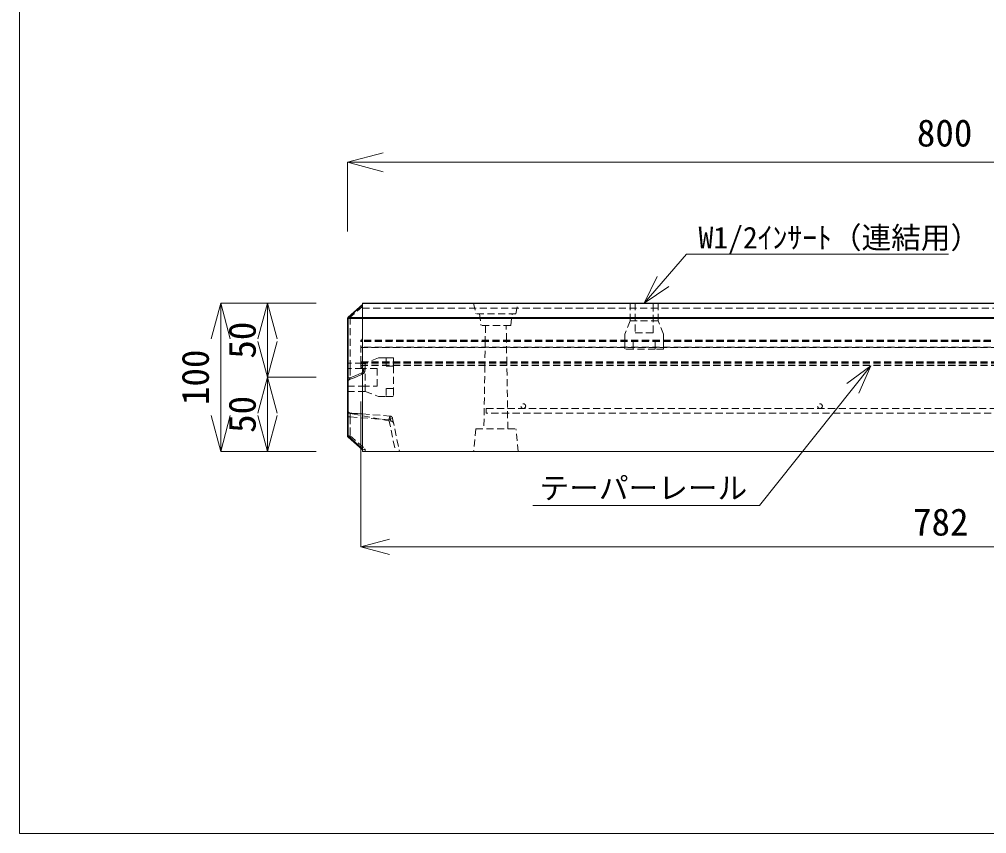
# Model space of a CAD drawing. Units: millimetres, scale not verified. Extents: x -872 to 776, y -679 to 473.
# Drawn here: x -872 to -220, y -679 to -130 of the extents above; entities that cross this region are included whole.
import ezdxf
from ezdxf.enums import TextEntityAlignment as Align

# ---------------------------------------------------------------- set-up
doc = ezdxf.new("R2010")
doc.units = ezdxf.units.MM
doc.header["$LTSCALE"] = 4
doc.linetypes.add('DASHED1', pattern=[1.8, 1.2, -0.6])
doc.layers.add('0-0', color=7, linetype='DASHED1', lineweight=9)
doc.styles.add('ＭＳ ゴシック', font='')
doc.styles.get('ＭＳ ゴシック').set_extended_font_data('MS Gothic')

msp = doc.modelspace()

# ---------------------------------------------------------------- linework, layer by layer
at = {"layer": '0-0', "linetype": 'Continuous'}
for p, q in [((-650.68, -226.184), (-626.531, -219.714)), ((-650.68, -226.184), (-626.531, -232.655)), ((-650.68, -226.184), (-650.68, -272.78)), ((-650.68, -226.184), (149.32, -226.184)), ((-422.087, -288.19), (-245.579, -288.19)), ((-450.68, -321.023), (-434.089, -309.854)), ((-736.15, -321.023), (-742.621, -345.171)), ((-736.15, -321.023), (-736.15, -421.023)), ((-736.15, -321.023), (-729.68, -345.171)), ((-736.15, -321.023), (-704.549, -321.023)), ((-704.549, -321.023), (-711.02, -345.171)), ((-704.549, -321.023), (-704.549, -371.023)), ((-704.549, -321.023), (-698.079, -345.171)), ((-704.549, -321.023), (-671.721, -321.023)), ((-640.68, -322.023), (-650.221, -330.61)), ((-650.089, -330.757), (-640.68, -322.288)), ((-640.68, -321.023), (-640.68, -321.316)), ((-640.68, -321.023), (139.32, -321.023)), ((-640.68, -321.316), (-640.68, -330.73)), ((139.32, -321.316), (-640.68, -321.316)), ((-650.68, -331.468), (-650.349, -331.468)), ((-650.68, -331.468), (-650.68, -410.577)), ((139.32, -331.437), (-650.679, -331.437)), ((-650.354, -330.73), (139.32, -330.73)), ((-650.349, -330.725), (-650.221, -330.61)), ((-650.221, -331.354), (-650.349, -331.468)), ((-650.349, -410.577), (-650.349, -331.468)), ((-650.221, -330.61), (-650.089, -330.757)), ((-650.221, -331.354), (-640.68, -331.354)), ((-640.68, -330.757), (-650.089, -330.757)), ((-640.68, -331.437), (-640.68, -330.73)), ((-640.68, -331.437), (-640.68, -421.023)), ((-704.549, -371.023), (-711.02, -346.875)), ((-704.549, -371.023), (-698.079, -346.875)), ((-640.371, -363.99), (-640.68, -363.81)), ((-297.893, -363.422), (-313.99, -375.292)), ((-704.549, -371.023), (-711.02, -395.171)), ((-704.549, -371.023), (-671.721, -371.023)), ((-704.549, -371.023), (-704.549, -421.023)), ((-704.549, -371.023), (-698.079, -395.171)), ((-641.68, -485.213), (-641.68, -387.331)), ((-736.15, -421.023), (-742.621, -396.875)), ((-736.15, -421.023), (-729.68, -396.875)), ((-704.549, -421.023), (-711.02, -396.875)), ((-704.549, -421.023), (-698.079, -396.875)), ((-650.68, -410.577), (-650.349, -410.577)), ((-640.68, -419.279), (-650.349, -410.577)), ((-650.349, -411.321), (-640.68, -420.023)), ((-736.15, -421.023), (-704.549, -421.023)), ((-704.549, -421.023), (-671.721, -421.023)), ((139.32, -421.023), (-640.68, -421.023)), ((-525.79, -457.503), (-372.986, -457.503)), ((-641.68, -485.213), (-622.361, -480.037)), ((-641.68, -485.213), (140.32, -485.213)), ((-641.68, -485.213), (-622.361, -490.389))]:
    msp.add_line(p, q, dxfattribs=at)
at = {"layer": '0-0'}
for p, q in [((-640.68, -323.294), (-648.845, -330.642)), ((-640.68, -324.513), (35.048, -324.513)), ((-565.68, -321.023), (-564.18, -328.223)), ((-537.18, -328.223), (-535.68, -321.023)), ((-460.18, -321.023), (-460.18, -333.023)), ((-460.18, -321.023), (-460.18, -333.023)), ((-456.68, -321.023), (-456.68, -341.023)), ((-444.68, -341.023), (-444.68, -321.023)), ((-441.18, -333.023), (-441.18, -321.023)), ((-441.18, -333.023), (-441.18, -321.023)), ((-537.18, -328.223), (-564.18, -328.223)), ((-561.68, -328.223), (-560.68, -336.223)), ((-540.68, -336.223), (-539.68, -328.223)), ((-540.68, -336.223), (-560.68, -336.223)), ((-460.18, -333.023), (-463.68, -341.932)), ((-460.18, -333.023), (-463.68, -341.932)), ((-460.18, -333.023), (-450.68, -333.023)), ((-441.18, -333.023), (-460.18, -333.023)), ((-441.18, -333.023), (-450.68, -333.023)), ((-437.68, -341.932), (-441.18, -333.023)), ((-437.68, -341.932), (-441.18, -333.023)), ((-463.68, -341.932), (-463.68, -347.023)), ((-444.68, -341.023), (-456.68, -341.023)), ((-640.68, -346.023), (-641.68, -346.023)), ((-640.68, -346.023), (-641.68, -346.023)), ((42.169, -346.023), (-641.68, -346.023)), ((42.169, -346.023), (-641.68, -346.023)), ((-640.68, -346.523), (-641.68, -346.523)), ((-640.68, -346.523), (-641.68, -346.523)), ((42.161, -346.523), (-641.68, -346.523)), ((42.161, -346.523), (-641.68, -346.523)), ((-640.68, -347.023), (-641.68, -347.023)), ((-640.68, -347.023), (-641.68, -347.023)), ((42.154, -347.023), (-641.68, -347.023)), ((42.154, -347.023), (-641.68, -347.023)), ((-640.68, -350.755), (-641.68, -350.755)), ((-640.68, -350.755), (-641.68, -350.755)), ((42.096, -350.755), (-641.68, -350.755)), ((42.096, -350.755), (-641.68, -350.755)), ((-641.68, -351.023), (-640.68, -351.023)), ((-641.68, -351.023), (42.092, -351.023)), ((-463.68, -347.023), (-463.68, -352.023)), ((-463.68, -347.023), (-463.68, -352.023)), ((-458.163, -352.023), (-463.68, -352.023)), ((-458.163, -352.023), (-458.163, -347.023)), ((-458.163, -352.023), (-458.163, -347.023)), ((-443.196, -347.023), (-443.196, -352.023)), ((-437.68, -352.023), (-443.196, -352.023)), ((-437.68, -352.023), (-437.68, -347.023)), ((-437.68, -352.023), (-437.68, -347.023)), ((-629.77, -358.023), (-638.68, -361.523)), ((-629.77, -358.023), (-638.68, -361.523)), ((-624.68, -358.023), (-624.68, -363.539)), ((-619.68, -358.023), (-624.68, -358.023)), ((-624.68, -358.023), (-624.68, -363.539)), ((-619.68, -358.023), (-624.68, -358.023)), ((-619.68, -358.023), (-619.68, -363.539)), ((-640.68, -361.523), (-650.68, -361.523)), ((-648.845, -361.523), (-650.68, -361.523)), ((-640.68, -365.023), (-650.68, -365.023)), ((-648.845, -365.023), (-648.845, -371.341)), ((-641.68, -360.715), (41.942, -360.715)), ((-641.68, -360.715), (41.942, -360.715)), ((-641.68, -360.983), (41.938, -360.983)), ((-640.68, -361.523), (-641.68, -361.523)), ((-641.68, -362.023), (-640.68, -362.023)), ((-641.68, -362.023), (41.922, -362.023)), ((-641.68, -363.023), (-640.68, -363.023)), ((-641.68, -363.023), (-640.68, -363.023)), ((-641.68, -363.023), (41.907, -363.023)), ((-641.68, -363.023), (41.907, -363.023)), ((-640.68, -363.81), (-641.68, -363.228)), ((-640.68, -363.81), (-641.68, -363.228)), ((-641.68, -364.337), (-640.792, -364.854)), ((-640.792, -364.854), (-641.68, -364.337)), ((-641.68, -364.337), (-640.792, -364.854)), ((-638.68, -361.523), (-640.68, -361.523)), ((-638.68, -361.523), (-640.68, -361.523)), ((-640.371, -363.99), (-640.68, -363.81)), ((-638.68, -361.523), (-638.68, -371.023)), ((-638.68, -361.523), (-638.68, -371.023)), ((-624.68, -363.539), (-619.68, -363.539)), ((-638.68, -380.523), (-638.68, -371.023)), ((-638.68, -380.523), (-638.68, -371.023)), ((-638.68, -380.523), (-629.77, -384.023)), ((-638.68, -380.523), (-629.77, -384.023)), ((-629.77, -384.023), (-624.68, -384.023)), ((-624.68, -378.506), (-624.68, -384.023)), ((-619.68, -378.506), (-624.68, -378.506)), ((-619.68, -378.506), (-624.68, -378.506)), ((-624.68, -378.506), (-624.68, -384.023)), ((-624.68, -384.023), (-619.68, -384.023)), ((-624.68, -384.023), (-619.68, -384.023)), ((-619.68, -378.506), (-619.68, -384.023)), ((-648.829, -395.162), (-640.68, -395.774)), ((-648.677, -395.173), (-648.829, -395.162)), ((-648.829, -395.162), (-648.784, -397.773)), ((-640.679, -395.774), (-648.696, -395.172)), ((-646.129, -395.894), (-645.778, -395.978)), ((-640.679, -395.773), (-622.074, -397.178)), ((-622.72, -399.734), (-622.074, -397.178)), ((-557.175, -392.023), (-557.175, -395.223)), ((-622.72, -399.734), (-648.784, -397.773)), ((-622.72, -399.734), (-620.665, -398.871)), ((-622.72, -399.734), (-618.337, -421.023)), ((-620.488, -398.173), (-620.527, -398.108)), ((-620.44, -398.261), (-620.462, -398.218)), ((-620.44, -398.261), (-620.44, -398.261)), ((-620.262, -398.769), (-615.68, -421.023)), ((-564.18, -405.823), (-565.68, -421.023)), ((-564.18, -405.823), (-537.18, -405.823)), ((-535.68, -421.023), (-537.18, -405.823)), ((-638.785, -419.391), (-638.785, -421.023))]:
    msp.add_line(p, q, dxfattribs=at)
at = {"layer": '0-0', "linetype": 'Continuous'}
msp.add_lwpolyline([(-871.901, -678.548), (776.099, -678.548), (776.099, 473.452), (-871.901, 473.452)], close=True, dxfattribs=at)
for points in [[(-422.087, -288.19), (-450.68, -321.023), (-441.896, -303.055)], [(-372.986, -457.503), (-297.893, -363.422), (-305.899, -381.75)]]:
    msp.add_lwpolyline(points, dxfattribs=at)
at = {"layer": '0-0'}
for points in [[(-650.68, -331.468), (-648.845, -330.642), (-648.845, -361.523), (-648.845, -365.023)], [(-557.68, -336.223), (-557.831, -346.023), (-558.078, -362.023), (-558.093, -363.023), (-558.754, -405.823)], [(-542.605, -405.823), (-543.266, -363.023), (-543.281, -362.023), (-543.528, -346.023), (-543.68, -336.223)], [(-437.68, -347.023), (-437.68, -342.147), (-437.68, -341.988), (-437.68, -341.932)], [(-437.68, -347.023), (-437.68, -342.078), (-437.68, -341.932)], [(-641.68, -364.337), (-641.68, -361.523), (-641.68, -346.023)], [(-443.196, -347.023), (-443.196, -352.023), (-458.163, -352.023), (-463.68, -352.023)], [(-437.68, -352.023), (-443.196, -352.023), (-458.163, -352.023)], [(-624.68, -358.023), (-629.555, -358.023), (-629.714, -358.023), (-629.77, -358.023)], [(-624.68, -358.023), (-629.624, -358.023), (-629.77, -358.023)], [(-619.68, -358.023), (-619.68, -363.539), (-619.68, -378.506), (-619.68, -384.023)], [(-641.68, -360.715), (-640.68, -360.715), (-636.623, -360.715)], [(-641.68, -360.715), (-640.68, -360.715), (-636.623, -360.715)], [(-641.68, -360.983), (-640.68, -360.983), (-637.305, -360.983)], [(-630.68, -377.023), (-630.68, -365.023), (-640.68, -365.023)], [(-624.68, -363.539), (-619.68, -363.539), (-619.68, -378.506)], [(-649.43, -372.644), (-645.18, -370.866), (-640.7, -368.992)], [(-641.004, -368.07), (-645.18, -369.817), (-648.824, -371.341)], [(-650.68, -377.023), (-640.68, -377.023), (-630.68, -377.023)], [(-650.68, -380.523), (-640.68, -380.523), (-638.68, -380.523)], [(-650.68, -380.523), (-640.68, -380.523), (-638.68, -380.523)], [(-629.77, -384.023), (-629.768, -384.023), (-624.68, -384.023)], [(-646.129, -395.894), (-648.85, -395.373), (-649.056, -395.334)], [(-622.074, -397.179), (-621.383, -400.533), (-647.65, -395.628)], [(-557.175, -392.023), (-232.175, -392.023), (92.825, -392.023)], [(92.825, -395.223), (-232.175, -395.223), (-557.175, -395.223)], [(-648.784, -397.773), (-648.784, -410.392), (-638.785, -419.391)], [(-648.784, -410.392), (-648.933, -410.412), (-649.19, -410.446), (-649.447, -410.481), (-649.705, -410.518), (-649.963, -410.557), (-650.221, -410.598), (-650.371, -410.623), (-650.378, -410.624), (-650.39, -410.626), (-650.401, -410.628), (-650.413, -410.629), (-650.424, -410.631), (-650.436, -410.632), (-650.442, -410.632), (-650.451, -410.632), (-650.467, -410.631), (-650.482, -410.63), (-650.498, -410.628), (-650.513, -410.626), (-650.529, -410.625), (-650.538, -410.624), (-650.549, -410.623), (-650.566, -410.622), (-650.583, -410.621), (-650.6, -410.619), (-650.617, -410.616), (-650.632, -410.611), (-650.641, -410.607), (-650.645, -410.604), (-650.651, -410.6), (-650.658, -410.596), (-650.664, -410.591), (-650.67, -410.586), (-650.676, -410.58), (-650.68, -410.577)], [(-648.784, -410.392), (-648.88, -410.457), (-649.046, -410.569), (-649.213, -410.68), (-649.381, -410.788), (-649.551, -410.893), (-649.723, -410.995), (-649.824, -411.052), (-649.872, -411.078), (-649.957, -411.123), (-650.042, -411.167), (-650.127, -411.211), (-650.213, -411.253), (-650.299, -411.296), (-650.349, -411.321)], [(-640.68, -420.023), (-640.674, -420.023), (-640.666, -420.022), (-640.657, -420.022), (-640.648, -420.022), (-640.64, -420.022), (-640.631, -420.022), (-640.626, -420.022), (-640.621, -420.022), (-640.612, -420.022), (-640.603, -420.022), (-640.595, -420.022), (-640.586, -420.022), (-640.578, -420.022), (-640.573, -420.022), (-640.562, -420.021), (-640.545, -420.02), (-640.528, -420.018), (-640.51, -420.015), (-640.493, -420.012), (-640.476, -420.008), (-640.466, -420.006), (-640.301, -419.968), (-640.022, -419.888), (-639.747, -419.795), (-639.476, -419.69), (-639.207, -419.577), (-638.94, -419.46), (-638.785, -419.391)]]:
    msp.add_lwpolyline(points, dxfattribs=at)
for centre in [(-532.175, -390.471), (-332.175, -390.491)]:
    msp.add_circle(centre, 1.6, dxfattribs=at)
at = {"layer": '0-0', "linetype": 'Continuous'}
for centre, start, end in [((-649.68, -331.468), 131.98721, 180), ((-649.68, -410.577), 180, 228.01279)]:
    msp.add_arc(centre, 1, start, end, dxfattribs=at)
at = {"layer": '0-0'}
for centre, radius, start, end in [((-641.68, -345.023), 1, 270, 360), ((-641.698, -366.409), 1.8, 55.53652, 59.77519), ((-641.698, -366.409), 1.8, 55.53652, 59.77519), ((-641.781, -366.409), 2.8, 293.16022, 59.77519), ((-641.698, -366.409), 1.8, 304.46348, 55.53652), ((-641.698, -366.409), 1.8, 292.70006, 304.46348), ((-641.781, -366.409), 2.8, 292.70006, 293.16022), ((-648.658, -374.489), 2, 112.70006, 180.01692), ((-621.527, -402.54), 2, 11.63475, 85.89703), ((-620.148, -400.804), 2, 93.02451, 104.96495)]:
    msp.add_arc(centre, radius, start, end, dxfattribs=at)
at = {"layer": '0-0', "linetype": 'Continuous'}
for centre, major_axis, ratio, start_param, end_param in [((-649.552, -331.354), (-0.669, 0.743), 0.556022, 0, 1.106813), ((-649.552, -331.354), (0, 1), 0.668965, 0.9316008, 1.5707963), ((-649.68, -410.577), (-0.669, -0.743), 0.556022, 5.1763723, 6.2831853), ((-649.68, -410.577), (-0.669, -0.743), 0.556022, 0.0076065, 0.0136224)]:
    msp.add_ellipse(centre, major_axis=major_axis, ratio=ratio, start_param=start_param, end_param=end_param, dxfattribs=at)
at = {"layer": '0-0'}
for centre, major_axis, ratio, start_param, end_param in [((-648.762, -330.642), (0.669, -0.743), 0.061543, 3.1415927, 4.6570565), ((-648.762, -330.642), (0.669, -0.743), 0.061538, 1.6261244, 3.1415927), ((-640.875, -364.854), (0.503, 0.864), 0.071489, 4.754014, 4.9852434), ((-640.875, -364.854), (0.503, 0.864), 0.071489, 4.754014, 4.9852434), ((-640.875, -364.854), (0.503, 0.864), 0.071489, 4.9852434, 6.2831853), ((-640.875, -364.854), (0.503, 0.864), 0.071489, 4.9852434, 6.2831853), ((-648.659, -371.341), (2, 0.001), 0.001, 1.6535556, 3.1415927), ((-648.659, -371.341), (-2, -0.001), 0.001, 4.7951548, 6.2831853), ((-648.659, -371.238), (0.779, 1.407), 0.058998, 1.6772139, 3.2161039), ((-641.086, -368.07), (0.386, -0.923), 0.0763, 4.7442953, 6.2831853), ((-648.681, -393.369), (1.987, -0.226), 0.999997, 3.1979986, 4.6375787), ((-648.68, -393.167), (2, 0), 0.999997, 3.1415927, 4.6375787), ((-648.68, -397.514), (-2, 0), 0.129769, 6.2831853, 7.8018808), ((-622.221, -399.172), (-1.959, -0.403), 0.999101, 3.9799038, 4.4359059), ((-622.221, -399.172), (-1.959, -0.403), 0.999101, 3.5013792, 3.9799038), ((-622.221, -399.171), (1.745, 0.977), 0.998806, 0.270638, 0.3056616), ((-622.221, -399.171), (1.745, 0.977), 0.998806, 0.0404286, 0.270638), ((-622.221, -399.172), (-1.959, -0.403), 0.999101, 3.3269988, 3.5013792), ((-622.221, -399.171), (1.745, 0.977), 0.998806, 0.016259, 0.0404286), ((-622.221, -399.171), (1.745, 0.977), 0.998806, 6.2687809, 6.2994443), ((-622.221, -399.171), (1.745, 0.977), 0.998806, 6.248096, 6.2687809), ((-622.221, -399.171), (1.745, 0.977), 0.998806, 6.1403102, 6.248096), ((-622.221, -399.172), (-1.959, -0.403), 0.999101, 3.1726642, 3.3269988), ((-622.221, -399.172), (-1.959, -0.403), 0.999101, 3.1415927, 3.1726642), ((-649.676, -410.58), (0.669, 0.743), 0.994322, 2.2979444, 2.6828407)]:
    msp.add_ellipse(centre, major_axis=major_axis, ratio=ratio, start_param=start_param, end_param=end_param, dxfattribs=at)

# ---------------------------------------------------------------- texts
at = {"layer": '0-0', "style": 'ＭＳ ゴシック'}
for s, height, p in [('800', 18.33, (-266.873, -221.052)), ('W1/2ｲﾝｻｰﾄ（連結用）', 14.66, (-414.052, -288.656)), ('テーパーレール', 14.66, (-521.216, -457.387)), ('782', 18.33, (-269.43, -483.213))]:
    msp.add_text(s, height=height, dxfattribs=at).set_placement(p, align=Align.BOTTOM_LEFT)
for s, p in [('50', (-707.049, -358.523)), ('100', (-738.65, -389.773)), ('50', (-707.049, -408.523))]:
    msp.add_text(s, height=18.33, rotation=90, dxfattribs=at).set_placement(p, align=Align.BOTTOM_LEFT)

doc.saveas('drawing.dxf')
